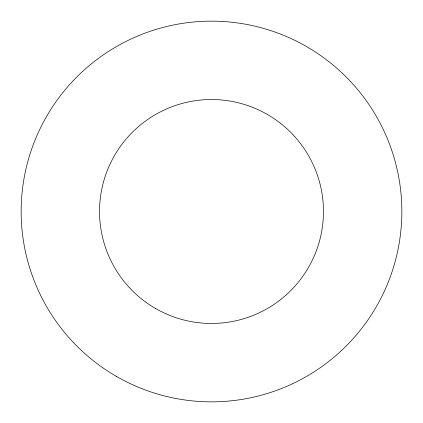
<?xml version="1.0" encoding="UTF-8"?>
<svg xmlns="http://www.w3.org/2000/svg" width="423" height="423" viewBox="0 0 423 423"><rect width="100%" height="100%" fill="white"/><g stroke="black" fill="none" stroke-linecap="round" stroke-linejoin="round"><path stroke-width="0.63" d="M116.325 376.348A190.35 190.35 0 0 0 401.85 211.5A190.35 190.35 0 0 0 116.325 46.652A190.35 190.35 0 0 0 116.325 376.348M155.516 308.467A111.968 111.968 0 0 0 323.468 211.5A111.968 111.968 0 0 0 155.516 114.533A111.968 111.968 0 0 0 155.516 308.467"/></g></svg>
